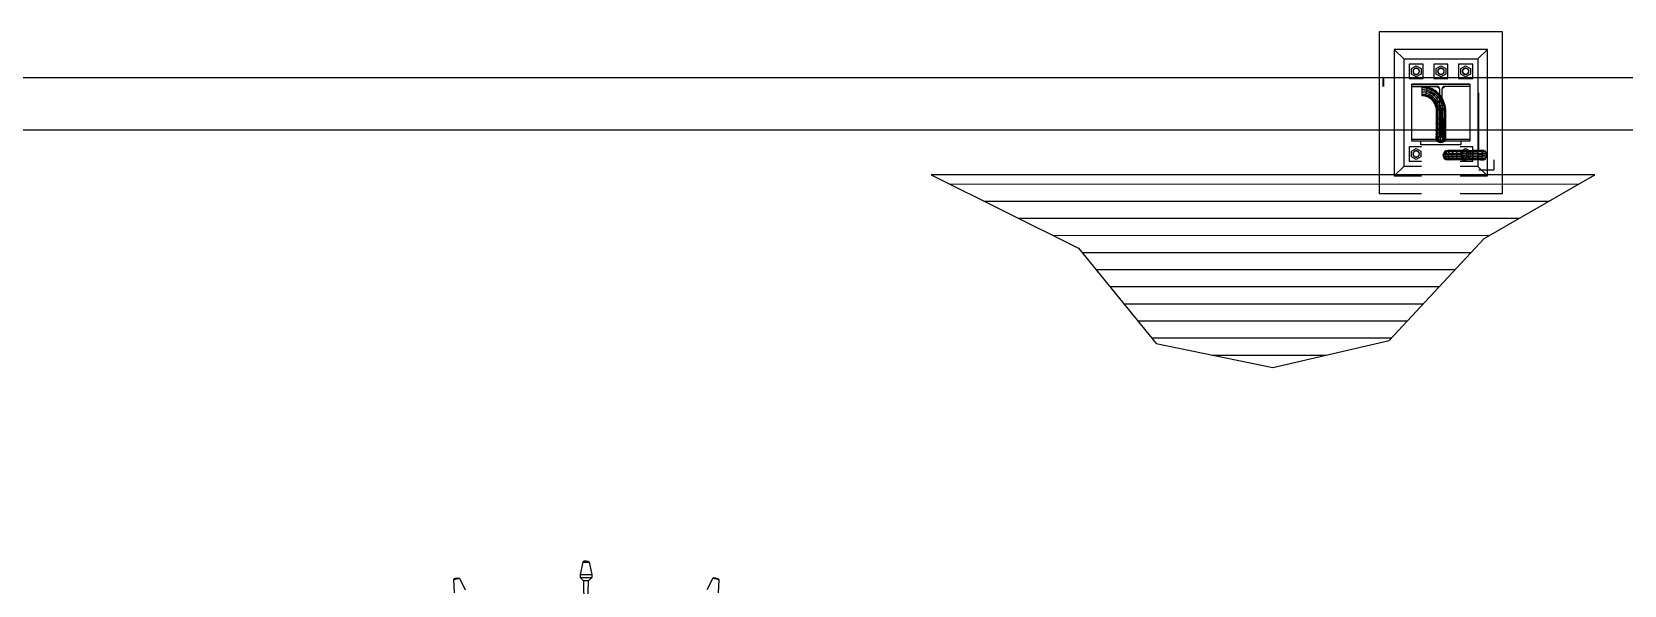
# Model space of a CAD drawing. Header units: metres. Extents: x 0 to 63075, y 0 to 44550.
# Drawn here: x 50951 to 52209, y 42025 to 42462 of the extents above; entities that cross this region are included whole.
import ezdxf

# ---------------------------------------------------------------- set-up
doc = ezdxf.new("R2010")
doc.units = ezdxf.units.M
doc.header["$LTSCALE"] = 75
for name, color, linetype in [('GSB', 7, 'Continuous'), ('ML6', 1, 'Continuous'), ('SDM', 7, 'Continuous'), ('SL1', 8, 'Continuous')]:
    doc.layers.add(name, color=color, linetype=linetype)
doc.styles.add('ROMANS', font='ROMANS.SHX')
doc.dimstyles.new('75___1-75', dxfattribs={"dimscale": 75, "dimtxt": 2.5, "dimasz": 2, "dimexe": 1.5, "dimexo": 1, "dimgap": 0.5, "dimtad": 1, "dimdec": 0, "dimzin": 12, "dimtxsty": 'ROMANS', "dimcen": 0, "dimclrd": 256, "dimclre": 256, "dimclrt": 3, "dimazin": 3, "dimtfac": 1, "dimtdec": 0, "dimtmove": 0, "dimatfit": 0, "dimfxl": 1, "dimlwd": -1, "dimlwe": -1, "dimarcsym": 0})

# ---------------------------------------------------------------- blocks, each defined once
blk = doc.blocks.new('A$C6bae614f')
at = {"layer": 'SL1'}
h = blk.add_hatch(dxfattribs=at)
h.set_pattern_fill('_USER', color=256, scale=90, angle=-0.00187, style=0, pattern_type=0)
h.set_pattern_definition([(359.99813, (326091.565, -12068.16), (0.00294, 90), [])])
h.paths.add_polyline_path([(361681, 56828.2), (358187, 56828.3), (358962.4, 56441.6), (359371.2, 55939.7), (359986.2, 55813.8), (360598.6, 55956.4), (361098, 56493.4)])
for p, q in [((361195.5, 57579.7), (360545.5, 57579.7)), ((360545.5, 57579.7), (360545.5, 56729.7)), ((361195.5, 56729.7), (361195.5, 57579.7)), ((360675.5, 57437.2), (360625.5, 57487.2)), ((361115.5, 57487.2), (360625.5, 57487.2)), ((360625.5, 57487.2), (360625.5, 56822.2)), ((360675.5, 57437.2), (360675.5, 56872.2)), ((360675.5, 57437.2), (361065.5, 57437.2)), ((361115.5, 57487.2), (361065.5, 57437.2)), ((361065.5, 57437.2), (361065.5, 56872.2)), ((361115.5, 56822.2), (361115.5, 57487.2)), ((349170.6, 57339.8), (379580.6, 57339.8)), ((360703, 57409.7), (360703, 57334.7)), ((360778, 57409.7), (360703, 57409.7)), ((360715.1, 57386.9), (360740.5, 57401.6)), ((360715.1, 57357.5), (360715.1, 57386.9)), ((360740.5, 57342.8), (360715.1, 57357.5)), ((360725.5, 57379.4), (360723.9, 57372.2)), ((360723.9, 57372.2), (360725.5, 57365)), ((360730.1, 57385.2), (360725.5, 57379.4)), ((360725.5, 57365), (360730.1, 57359.2)), ((360736.8, 57388.4), (360730.1, 57385.2)), ((360730.1, 57359.2), (360736.8, 57355.9)), ((360744.2, 57388.4), (360736.8, 57388.4)), ((360736.8, 57355.9), (360744.2, 57355.9)), ((360740.5, 57401.6), (360766, 57386.9)), ((360766, 57357.5), (360740.5, 57342.8)), ((360750.9, 57385.2), (360744.2, 57388.4)), ((360744.2, 57355.9), (360750.9, 57359.2)), ((360755.5, 57379.4), (360750.9, 57385.2)), ((360750.9, 57359.2), (360755.5, 57365)), ((360757.2, 57372.2), (360755.5, 57379.4)), ((360755.5, 57365), (360757.2, 57372.2)), ((360766, 57386.9), (360766, 57357.5)), ((360778, 57334.7), (360778, 57409.7)), ((360833, 57409.7), (360833, 57334.7)), ((360908, 57409.7), (360833, 57409.7)), ((360845.1, 57386.9), (360870.5, 57401.6)), ((360845.1, 57357.5), (360845.1, 57386.9)), ((360870.5, 57342.8), (360845.1, 57357.5)), ((360855.5, 57379.4), (360853.9, 57372.2)), ((360853.9, 57372.2), (360855.5, 57364.9)), ((360860.1, 57385.2), (360855.5, 57379.4)), ((360855.5, 57364.9), (360860.1, 57359.1)), ((360866.8, 57388.4), (360860.1, 57385.2)), ((360860.1, 57359.1), (360866.8, 57355.9)), ((360874.2, 57388.4), (360866.8, 57388.4)), ((360866.8, 57355.9), (360874.2, 57355.9)), ((360870.5, 57401.6), (360896, 57386.9)), ((360896, 57357.5), (360870.5, 57342.8)), ((360880.9, 57385.2), (360874.2, 57388.4)), ((360874.2, 57355.9), (360880.9, 57359.1)), ((360885.5, 57379.4), (360880.9, 57385.2)), ((360880.9, 57359.1), (360885.5, 57364.9)), ((360887.2, 57372.2), (360885.5, 57379.4)), ((360885.5, 57364.9), (360887.2, 57372.2)), ((360896, 57386.9), (360896, 57357.5)), ((360908, 57334.7), (360908, 57409.7)), ((360963, 57409.7), (360963, 57334.7)), ((361038, 57409.7), (360963, 57409.7)), ((360975.1, 57386.9), (361000.5, 57401.5)), ((360975.1, 57357.5), (360975.1, 57386.9)), ((361000.5, 57342.8), (360975.1, 57357.5)), ((360985.5, 57379.4), (360983.9, 57372.2)), ((360983.9, 57372.2), (360985.5, 57364.9)), ((360990.1, 57385.2), (360985.5, 57379.4)), ((360985.5, 57364.9), (360990.1, 57359.1)), ((360996.8, 57388.4), (360990.1, 57385.2)), ((360990.1, 57359.1), (360996.8, 57355.9)), ((361004.2, 57388.4), (360996.8, 57388.4)), ((360996.8, 57355.9), (361004.2, 57355.9)), ((361000.5, 57401.5), (361026, 57386.9)), ((361026, 57357.5), (361000.5, 57342.8)), ((361010.9, 57385.2), (361004.2, 57388.4)), ((361004.2, 57355.9), (361010.9, 57359.1)), ((361015.5, 57379.4), (361010.9, 57385.2)), ((361010.9, 57359.1), (361015.5, 57364.9)), ((361017.2, 57372.2), (361015.5, 57379.4)), ((361015.5, 57364.9), (361017.2, 57372.2)), ((361026, 57386.9), (361026, 57357.5)), ((361038, 57334.7), (361038, 57409.7)), ((360564.2, 57331.7), (360564.2, 57292.6)), ((360570.5, 57331.7), (360564.2, 57331.7)), ((360570.5, 57292.6), (360570.5, 57331.7)), ((360703, 57334.7), (360778, 57334.7)), ((360717.5, 57304.2), (361023.5, 57304.2)), ((360717.5, 57005.2), (360717.5, 57304.2)), ((361023.5, 57304.2), (360717.5, 57304.2)), ((360850, 57293.2), (360717.5, 57293.2)), ((360717.5, 57293.2), (360850, 57293.2)), ((360798.2, 57289.5), (360770.5, 57292.6)), ((360770.5, 57292.6), (360770.5, 57290.7)), ((360797.8, 57287.7), (360770.5, 57290.7)), ((360770.5, 57290.7), (360770.5, 57285.4)), ((360770.5, 57285.4), (360770.5, 57277.5)), ((360796.6, 57282.5), (360770.5, 57285.4)), ((360770.5, 57277.5), (360794.9, 57274.8)), ((360770.5, 57277.5), (360770.5, 57268.2)), ((360792.8, 57265.7), (360770.5, 57268.2)), ((360770.5, 57268.2), (360770.5, 57258.8)), ((360790.7, 57256.6), (360770.5, 57258.8)), ((360770.5, 57258.8), (360770.5, 57250.9)), ((360770.5, 57250.9), (360770.5, 57245.6)), ((360788.9, 57248.9), (360770.5, 57250.9)), ((360790.7, 57256.6), (360788.9, 57248.9)), ((360792.8, 57265.7), (360790.7, 57256.6)), ((360809.9, 57249.9), (360790.7, 57256.6)), ((360794.9, 57274.8), (360792.8, 57265.7)), ((360813.9, 57258.3), (360792.8, 57265.7)), ((360796.6, 57282.5), (360794.9, 57274.8)), ((360794.9, 57274.8), (360818, 57266.7)), ((360797.8, 57287.7), (360796.6, 57282.5)), ((360821.4, 57273.8), (360796.6, 57282.5)), ((360798.2, 57289.5), (360797.8, 57287.7)), ((360823.7, 57278.6), (360797.8, 57287.7)), ((360824.5, 57280.3), (360798.2, 57289.5)), ((360813.9, 57258.3), (360809.9, 57249.9)), ((360818, 57266.7), (360813.9, 57258.3)), ((360832.9, 57246.4), (360813.9, 57258.3)), ((360821.4, 57273.8), (360818, 57266.7)), ((360818, 57266.7), (360838.7, 57253.7)), ((360823.7, 57278.6), (360821.4, 57273.8)), ((360843.6, 57259.9), (360821.4, 57273.8)), ((360824.5, 57280.3), (360823.7, 57278.6)), ((360846.9, 57264), (360823.7, 57278.6)), ((360848.1, 57265.4), (360824.5, 57280.3)), ((360838.7, 57253.7), (360832.9, 57246.4)), ((360833, 57334.7), (360908, 57334.7)), ((360843.6, 57259.9), (360838.7, 57253.7)), ((360838.7, 57253.7), (360856, 57236.4)), ((360846.9, 57264), (360843.6, 57259.9)), ((360862.2, 57241.3), (360843.6, 57259.9)), ((360848.1, 57265.4), (360846.9, 57264)), ((360866.3, 57244.6), (360846.9, 57264)), ((360867.8, 57245.7), (360848.1, 57265.4)), ((360865, 57278.2), (360850, 57293.2)), ((360865, 57278.2), (360850, 57293.2)), ((360865, 57031.2), (360865, 57278.2)), ((360891, 57293.2), (360876, 57278.2)), ((360876, 57278.2), (360891, 57293.2)), ((360876, 57278.2), (360876, 57031.2)), ((361023.5, 57293.2), (360891, 57293.2)), ((361023.5, 57293.2), (360891, 57293.2)), ((360963, 57334.7), (361038, 57334.7)), ((361023.5, 57304.2), (361023.5, 57005.2)), ((361070.5, 56955.3), (361070.5, 57258.2)), ((360770.5, 57245.6), (360770.5, 57243.8)), ((360787.8, 57243.7), (360770.5, 57245.6)), ((360787.3, 57241.9), (360770.5, 57243.8)), ((360787.8, 57243.7), (360787.3, 57241.9)), ((360803.3, 57236.3), (360787.3, 57241.9)), ((360788.9, 57248.9), (360787.8, 57243.7)), ((360804.1, 57238), (360787.8, 57243.7)), ((360806.4, 57242.7), (360788.9, 57248.9)), ((360804.1, 57238), (360803.3, 57236.3)), ((360817.7, 57227.3), (360803.3, 57236.3)), ((360806.4, 57242.7), (360804.1, 57238)), ((360818.8, 57228.7), (360804.1, 57238)), ((360809.9, 57249.9), (360806.4, 57242.7)), ((360822.1, 57232.9), (360806.4, 57242.7)), ((360827.1, 57239.1), (360809.9, 57249.9)), ((360818.8, 57228.7), (360817.7, 57227.3)), ((360829.6, 57215.3), (360817.7, 57227.3)), ((360822.1, 57232.9), (360818.8, 57228.7)), ((360831.1, 57216.5), (360818.8, 57228.7)), ((360827.1, 57239.1), (360822.1, 57232.9)), ((360835.2, 57219.8), (360822.1, 57232.9)), ((360832.9, 57246.4), (360827.1, 57239.1)), ((360841.4, 57224.7), (360827.1, 57239.1)), ((360831.1, 57216.5), (360829.6, 57215.3)), ((360838.6, 57201), (360829.6, 57215.3)), ((360835.2, 57219.8), (360831.1, 57216.5)), ((360840.3, 57201.8), (360831.1, 57216.5)), ((360848.7, 57230.5), (360832.9, 57246.4)), ((360841.4, 57224.7), (360835.2, 57219.8)), ((360845.1, 57204.1), (360835.2, 57219.8)), ((360840.3, 57201.8), (360838.6, 57201)), ((360844.2, 57185), (360838.6, 57201)), ((360845.1, 57204.1), (360840.3, 57201.8)), ((360846, 57185.4), (360840.3, 57201.8)), ((360848.7, 57230.5), (360841.4, 57224.7)), ((360852.2, 57207.5), (360841.4, 57224.7)), ((360846, 57185.4), (360844.2, 57185)), ((360844.2, 57185), (360846.1, 57168.2)), ((360852.2, 57207.5), (360845.1, 57204.1)), ((360851.2, 57186.6), (360845.1, 57204.1)), ((360851.2, 57186.6), (360846, 57185.4)), ((360846, 57185.4), (360848, 57168.2)), ((360846.1, 57168.2), (360846.1, 57020.9)), ((360894.9, 57168.2), (360846.1, 57168.2)), ((360848, 57022.4), (360848, 57168.2)), ((360856, 57236.4), (360848.7, 57230.5)), ((360860.6, 57211.6), (360848.7, 57230.5)), ((360858.9, 57188.4), (360851.2, 57186.6)), ((360851.2, 57186.6), (360853.3, 57168.2)), ((360860.6, 57211.6), (360852.2, 57207.5)), ((360858.9, 57188.4), (360852.2, 57207.5)), ((360853.3, 57006.6), (360853.3, 57168.2)), ((360862.2, 57241.3), (360856, 57236.4)), ((360856, 57236.4), (360869, 57215.6)), ((360868, 57190.4), (360858.9, 57188.4)), ((360858.9, 57188.4), (360861.2, 57168.2)), ((360869, 57215.6), (360860.6, 57211.6)), ((360868, 57190.4), (360860.6, 57211.6)), ((360861.2, 57001.5), (360861.2, 57168.2)), ((360866.3, 57244.6), (360862.2, 57241.3)), ((360876.2, 57219.1), (360862.2, 57241.3)), ((360867.8, 57245.7), (360866.3, 57244.6)), ((360880.9, 57221.4), (360866.3, 57244.6)), ((360882.6, 57222.2), (360867.8, 57245.7)), ((360877.1, 57192.5), (360868, 57190.4)), ((360870.5, 57168.2), (360868, 57190.4)), ((360876.2, 57219.1), (360869, 57215.6)), ((360869, 57215.6), (360877.1, 57192.5)), ((360870.5, 57168.2), (360870.5, 57120.9)), ((360880.9, 57221.4), (360876.2, 57219.1)), ((360884.8, 57194.3), (360876.2, 57219.1)), ((360884.8, 57194.3), (360877.1, 57192.5)), ((360877.1, 57192.5), (360879.9, 57168.2)), ((360879.9, 57120.9), (360879.9, 57168.2)), ((360882.6, 57222.2), (360880.9, 57221.4)), ((360890, 57195.4), (360880.9, 57221.4)), ((360891.8, 57195.9), (360882.6, 57222.2)), ((360890, 57195.4), (360884.8, 57194.3)), ((360884.8, 57194.3), (360887.8, 57168.2)), ((360887.8, 57006.6), (360887.8, 57168.2)), ((360891.8, 57195.9), (360890, 57195.4)), ((360890, 57195.4), (360893.1, 57168.2)), ((360891.8, 57195.9), (360894.9, 57168.2)), ((360893.1, 57014.3), (360893.1, 57168.2)), ((360894.9, 57168.2), (360894.9, 57020.9)), ((360894.9, 57120.9), (360846.1, 57120.9)), ((360848, 57096.6), (360846.1, 57098.7)), ((360853.3, 57094.8), (360848, 57096.6)), ((360861.2, 57093.7), (360853.3, 57094.8)), ((360870.5, 57093.2), (360861.2, 57093.7)), ((360870.5, 56996.5), (360870.5, 57120.9)), ((360879.9, 57093.7), (360870.5, 57093.2)), ((360879.9, 57120.9), (360879.9, 56998.4)), ((360887.8, 57094.8), (360879.9, 57093.7)), ((360893.1, 57096.6), (360887.8, 57094.8)), ((360894.9, 57098.7), (360893.1, 57096.6)), ((349470.6, 57064.3), (379299.6, 57064.3)), ((360717.5, 57016.2), (360850, 57016.2)), ((361023.5, 57005.2), (360717.5, 57005.2)), ((360765.5, 56986.2), (360765.5, 57005.2)), ((360848, 57073.5), (360846.1, 57077.5)), ((360848, 57052.8), (360846.1, 57058.6)), ((360848, 57035.4), (360846.1, 57042.7)), ((360848, 57022.4), (360846.1, 57030.8)), ((360848, 57014.3), (360846.1, 57023.4)), ((360848, 57011.6), (360846.1, 57020.9)), ((360853.3, 57070), (360848, 57073.5)), ((360853.3, 57047.8), (360848, 57052.8)), ((360853.3, 57029.2), (360848, 57035.4)), ((360848, 57014.3), (360848, 57022.4)), ((360853.3, 57015.3), (360848, 57022.4)), ((360853.3, 57006.6), (360848, 57014.3)), ((360848, 57014.3), (360848, 57011.6)), ((360853.3, 57003.7), (360848, 57011.6)), ((360850, 57016.2), (360865, 57031.2)), ((360861.2, 57067.8), (360853.3, 57070)), ((360861.2, 57044.5), (360853.3, 57047.8)), ((360861.2, 57025.1), (360853.3, 57029.2)), ((360861.2, 57010.5), (360853.3, 57015.3)), ((360853.3, 57006.6), (360853.3, 57003.7)), ((360861.2, 57001.5), (360853.3, 57006.6)), ((360861.2, 56998.4), (360853.3, 57003.7)), ((360870.5, 57066.9), (360861.2, 57067.8)), ((360870.5, 57043.4), (360861.2, 57044.5)), ((360870.5, 57023.7), (360861.2, 57025.1)), ((360870.5, 57008.8), (360861.2, 57010.5)), ((360870.5, 56999.6), (360861.2, 57001.5)), ((360861.2, 57001.5), (360861.2, 56998.4)), ((360879.9, 57067.8), (360870.5, 57066.9)), ((360879.9, 57044.5), (360870.5, 57043.4)), ((360879.9, 57025.1), (360870.5, 57023.7)), ((360879.9, 57010.5), (360870.5, 57008.8)), ((360879.9, 57001.5), (360870.5, 56999.6)), ((360876, 57031.2), (360891, 57016.2)), ((360887.8, 57070), (360879.9, 57067.8)), ((360887.8, 57047.8), (360879.9, 57044.5)), ((360887.8, 57029.2), (360879.9, 57025.1)), ((360887.8, 57015.3), (360879.9, 57010.5)), ((360887.8, 57006.6), (360879.9, 57001.5)), ((360887.8, 57003.7), (360879.9, 56998.4)), ((360893.1, 57073.5), (360887.8, 57070)), ((360893.1, 57052.8), (360887.8, 57047.8)), ((360893.1, 57035.4), (360887.8, 57029.2)), ((360893.1, 57022.4), (360887.8, 57015.3)), ((360893.1, 57014.3), (360887.8, 57006.6)), ((360893.1, 57011.6), (360887.8, 57003.7)), ((360887.8, 57006.6), (360887.8, 57003.7)), ((360891, 57016.2), (361023.5, 57016.2)), ((360894.9, 57077.5), (360893.1, 57073.5)), ((360894.9, 57058.6), (360893.1, 57052.8)), ((360894.9, 57042.7), (360893.1, 57035.4)), ((360894.9, 57030.8), (360893.1, 57022.4)), ((360893.1, 57014.3), (360894.9, 57023.4)), ((360894.9, 57020.9), (360893.1, 57011.6)), ((360893.1, 57011.6), (360893.1, 57014.3)), ((360894.7, 57022.2), (360894.9, 57020.9)), ((360975.5, 57005.2), (360975.5, 56986.2)), ((360703, 56974.7), (360703, 56899.7)), ((360769, 56974.7), (360703, 56974.7)), ((360715.1, 56951.9), (360740.5, 56966.6)), ((360715.1, 56922.5), (360715.1, 56951.9)), ((360740.5, 56907.8), (360715.1, 56922.5)), ((360725.5, 56944.4), (360723.8, 56937.2)), ((360723.8, 56937.2), (360725.5, 56930)), ((360730.1, 56950.2), (360725.5, 56944.4)), ((360725.5, 56930), (360730.1, 56924.2)), ((360736.8, 56953.4), (360730.1, 56950.2)), ((360730.1, 56924.2), (360736.8, 56920.9)), ((360744.2, 56953.4), (360736.8, 56953.4)), ((360736.8, 56920.9), (360744.2, 56920.9)), ((360740.5, 56966.6), (360765.9, 56951.9)), ((360765.9, 56922.5), (360740.5, 56907.8)), ((360750.9, 56950.2), (360744.2, 56953.4)), ((360744.2, 56920.9), (360750.9, 56924.2)), ((360755.5, 56944.4), (360750.9, 56950.2)), ((360750.9, 56924.2), (360755.5, 56930)), ((360757.2, 56937.2), (360755.5, 56944.4)), ((360755.5, 56930), (360757.2, 56937.2)), ((360975.5, 56986.2), (360765.5, 56986.2)), ((360765.9, 56951.9), (360765.9, 56922.5)), ((360870.5, 56996.5), (360861.2, 56998.4)), ((360879.9, 56998.4), (360870.5, 56996.5)), ((360883.5, 56940.3), (360881.6, 56930.9)), ((360881.6, 56930.9), (360883.5, 56921.6)), ((360884.7, 56930.9), (360881.6, 56930.9)), ((360888.8, 56948.2), (360883.5, 56940.3)), ((360886.5, 56940.3), (360883.5, 56940.3)), ((360883.5, 56921.6), (360888.7, 56913.7)), ((360886.5, 56921.6), (360883.5, 56921.6)), ((360886.5, 56940.3), (360884.7, 56930.9)), ((360884.7, 56930.9), (360886.5, 56921.6)), ((360893.9, 56930.9), (360884.7, 56930.9)), ((360891.7, 56948.2), (360886.5, 56940.3)), ((360886.5, 56940.3), (360895.6, 56940.3)), ((360886.5, 56921.6), (360891.7, 56913.7)), ((360895.6, 56921.6), (360886.5, 56921.6)), ((360896.7, 56953.5), (360888.8, 56948.2)), ((360891.7, 56948.2), (360888.8, 56948.2)), ((360899.4, 56953.5), (360891.7, 56948.2)), ((360900.4, 56948.2), (360891.7, 56948.2)), ((360895.6, 56940.3), (360893.9, 56930.9)), ((360908.7, 56930.9), (360893.9, 56930.9)), ((360893.9, 56930.9), (360895.6, 56921.6)), ((360900.4, 56948.2), (360895.6, 56940.3)), ((360895.6, 56940.3), (360910.2, 56940.3)), ((360895.6, 56921.6), (360900.4, 56913.7)), ((360910.2, 56921.6), (360895.6, 56921.6)), ((360906, 56955.3), (360896.7, 56953.5)), ((360899.4, 56953.5), (360896.7, 56953.5)), ((360908.5, 56955.3), (360899.4, 56953.5)), ((360907.5, 56953.5), (360899.4, 56953.5)), ((360907.5, 56953.5), (360900.4, 56948.2)), ((360914.3, 56948.2), (360900.4, 56948.2)), ((360908.5, 56955.3), (360906, 56955.3)), ((360915.9, 56955.3), (360907.5, 56953.5)), ((360920.5, 56953.5), (360907.5, 56953.5)), ((360915.9, 56955.3), (360908.5, 56955.3)), ((360910.2, 56940.3), (360908.7, 56930.9)), ((360928.4, 56930.9), (360908.7, 56930.9)), ((360908.7, 56930.9), (360910.2, 56921.6)), ((360914.3, 56948.2), (360910.2, 56940.3)), ((360910.2, 56940.3), (360929.6, 56940.3)), ((360910.2, 56921.6), (360914.3, 56913.7)), ((360929.6, 56921.6), (360910.2, 56921.6)), ((360920.5, 56953.5), (360914.3, 56948.2)), ((360932.9, 56948.2), (360914.3, 56948.2)), ((360927.8, 56955.3), (360915.9, 56955.3)), ((360927.8, 56955.3), (360920.5, 56953.5)), ((360937.8, 56953.5), (360920.5, 56953.5)), ((360943.7, 56955.3), (360927.8, 56955.3)), ((360929.6, 56940.3), (360928.4, 56930.9)), ((360928.4, 56930.9), (360929.6, 56921.6)), ((360952, 56930.9), (360928.4, 56930.9)), ((360932.9, 56948.2), (360929.6, 56940.3)), ((360929.6, 56940.3), (360952.8, 56940.3)), ((360929.6, 56921.6), (360932.9, 56913.7)), ((360952.8, 56921.6), (360929.6, 56921.6)), ((360937.8, 56953.5), (360932.9, 56948.2)), ((360955.1, 56948.2), (360932.9, 56948.2)), ((360943.7, 56955.3), (360937.8, 56953.5)), ((360958.6, 56953.5), (360937.8, 56953.5)), ((360962.6, 56955.3), (360943.7, 56955.3)), ((360952.8, 56940.3), (360952, 56930.9)), ((360978.3, 56930.9), (360952, 56930.9)), ((360952, 56930.9), (360952.8, 56921.6)), ((360955.1, 56948.2), (360952.8, 56940.3)), ((360952.8, 56940.3), (360978.7, 56940.3)), ((360978.7, 56921.6), (360952.8, 56921.6)), ((360952.8, 56921.6), (360955.1, 56913.7)), ((360958.6, 56953.5), (360955.1, 56948.2)), ((360979.9, 56948.2), (360955.1, 56948.2)), ((360962.6, 56955.3), (360958.6, 56953.5)), ((360981.7, 56953.5), (360958.6, 56953.5)), ((360983.8, 56955.3), (360962.6, 56955.3)), ((361038, 56974.7), (360972, 56974.7)), ((360975.1, 56951.9), (361000.5, 56966.5)), ((360975.1, 56922.5), (360975.1, 56951.9)), ((361000.5, 56907.8), (360975.1, 56922.5)), ((360978.7, 56940.3), (360978.3, 56930.9)), ((360978.3, 56930.9), (360978.7, 56921.6)), ((360978.3, 56930.9), (361006, 56930.9)), ((360979.9, 56948.2), (360978.7, 56940.3)), ((360978.7, 56940.3), (361006, 56940.3)), ((360978.7, 56921.6), (361006, 56921.6)), ((360978.7, 56921.6), (360979.9, 56913.7)), ((360981.7, 56953.5), (360979.9, 56948.2)), ((360979.9, 56948.2), (361006, 56948.2)), ((360983.8, 56955.3), (360981.7, 56953.5)), ((360981.7, 56953.5), (361006, 56953.5)), ((361006, 56955.3), (360983.8, 56955.3)), ((360985.5, 56944.4), (360983.8, 56937.2)), ((360983.8, 56937.2), (360985.5, 56929.9)), ((360990.1, 56950.2), (360985.5, 56944.4)), ((360985.5, 56929.9), (360990.1, 56924.1)), ((360996.8, 56953.4), (360990.1, 56950.2)), ((360990.1, 56924.1), (360996.8, 56920.9)), ((361004.2, 56953.4), (360996.8, 56953.4)), ((360996.8, 56920.9), (361004.2, 56920.9)), ((361000.5, 56966.5), (361025.9, 56951.9)), ((361025.9, 56922.5), (361000.5, 56907.8)), ((361010.9, 56950.2), (361004.2, 56953.4)), ((361004.2, 56920.9), (361010.9, 56924.1)), ((361006, 56955.3), (361039.1, 56955.3)), ((361006, 56955.3), (361006, 56953.5)), ((361039.1, 56953.5), (361006, 56953.5)), ((361006, 56953.5), (361006, 56948.2)), ((361006, 56948.2), (361006, 56940.3)), ((361039.1, 56948.2), (361006, 56948.2)), ((361039.1, 56940.3), (361006, 56940.3)), ((361006, 56940.3), (361006, 56930.9)), ((361006, 56930.9), (361006, 56921.6)), ((361039.1, 56930.9), (361006, 56930.9)), ((361039.1, 56921.6), (361006, 56921.6)), ((361006, 56921.6), (361006, 56913.7)), ((361015.5, 56944.4), (361010.9, 56950.2)), ((361010.9, 56924.1), (361015.5, 56929.9)), ((361017.2, 56937.2), (361015.5, 56944.4)), ((361015.5, 56929.9), (361017.2, 56937.2)), ((361025.9, 56951.9), (361025.9, 56922.5)), ((361038, 56899.7), (361038, 56974.7)), ((361059.3, 56955.3), (361039.1, 56955.3)), ((361039.1, 56955.3), (361039.1, 56953.5)), ((361061.1, 56953.5), (361039.1, 56953.5)), ((361039.1, 56953.5), (361039.1, 56948.2)), ((361039.1, 56948.2), (361039.1, 56940.3)), ((361062.7, 56948.2), (361039.1, 56948.2)), ((361039.1, 56940.3), (361039.1, 56930.9)), ((361063.8, 56940.3), (361039.1, 56940.3)), ((361039.1, 56930.9), (361039.1, 56921.6)), ((361064.2, 56930.9), (361039.1, 56930.9)), ((361039.1, 56921.6), (361039.1, 56913.7)), ((361063.8, 56921.6), (361039.1, 56921.6)), ((361059.3, 56955.3), (361061.1, 56953.5)), ((361078.6, 56955.3), (361059.3, 56955.3)), ((361061.1, 56953.5), (361062.7, 56948.2)), ((361082.3, 56953.5), (361061.1, 56953.5)), ((361085.4, 56948.2), (361062.7, 56948.2)), ((361062.7, 56948.2), (361063.8, 56940.3)), ((361063.8, 56921.6), (361062.7, 56913.7)), ((361063.8, 56940.3), (361064.2, 56930.9)), ((361063.8, 56940.3), (361087.5, 56940.3)), ((361064.2, 56930.9), (361063.8, 56921.6)), ((361087.5, 56921.6), (361063.8, 56921.6)), ((361088.2, 56930.9), (361064.2, 56930.9)), ((361096.3, 56955.3), (361078.6, 56955.3)), ((361078.6, 56955.3), (361082.3, 56953.5)), ((361082.3, 56953.5), (361101.6, 56953.5)), ((361082.3, 56953.5), (361085.4, 56948.2)), ((361085.4, 56948.2), (361087.5, 56940.3)), ((361085.4, 56948.2), (361106.1, 56948.2)), ((361087.5, 56921.6), (361085.4, 56913.7)), ((361087.5, 56940.3), (361088.2, 56930.9)), ((361087.5, 56940.3), (361109.2, 56940.3)), ((361088.2, 56930.9), (361087.5, 56921.6)), ((361087.5, 56921.6), (361109.2, 56921.6)), ((361088.2, 56930.9), (361110.2, 56930.9)), ((361096.3, 56955.3), (361101.6, 56953.5)), ((361101.6, 56953.5), (361106.1, 56948.2)), ((361106.1, 56948.2), (361109.2, 56940.3)), ((361109.2, 56921.6), (361106.1, 56913.7)), ((361109.2, 56940.3), (361110.2, 56930.9)), ((361110.2, 56930.9), (361109.2, 56921.6)), ((360675.5, 56872.2), (360625.5, 56822.2)), ((360769, 56872.2), (360675.5, 56872.2)), ((360703, 56899.7), (360769, 56899.7)), ((360888.7, 56913.7), (360896.7, 56908.4)), ((360891.7, 56913.7), (360888.7, 56913.7)), ((360891.7, 56913.7), (360899.4, 56908.4)), ((360900.4, 56913.7), (360891.7, 56913.7)), ((360896.7, 56908.4), (360906, 56906.5)), ((360899.4, 56908.4), (360896.7, 56908.4)), ((360899.4, 56908.4), (360908.5, 56906.5)), ((360907.5, 56908.4), (360899.4, 56908.4)), ((360900.4, 56913.7), (360907.5, 56908.4)), ((360914.3, 56913.7), (360900.4, 56913.7)), ((360908.5, 56906.5), (360906, 56906.5)), ((360907.5, 56908.4), (360915.9, 56906.5)), ((360920.5, 56908.4), (360907.5, 56908.4)), ((360915.9, 56906.5), (360908.5, 56906.5)), ((360932.9, 56913.7), (360914.3, 56913.7)), ((360914.3, 56913.7), (360920.5, 56908.4)), ((360927.8, 56906.5), (360915.9, 56906.5)), ((360937.8, 56908.4), (360920.5, 56908.4)), ((360920.5, 56908.4), (360927.8, 56906.5)), ((360943.7, 56906.5), (360927.8, 56906.5)), ((360932.9, 56913.7), (360937.8, 56908.4)), ((360955.1, 56913.7), (360932.9, 56913.7)), ((360958.6, 56908.4), (360937.8, 56908.4)), ((360937.8, 56908.4), (360943.7, 56906.5)), ((360962.6, 56906.5), (360943.7, 56906.5)), ((360955.1, 56913.7), (360958.6, 56908.4)), ((360979.9, 56913.7), (360955.1, 56913.7)), ((360958.6, 56908.4), (360962.6, 56906.5)), ((360981.7, 56908.4), (360958.6, 56908.4)), ((360983.8, 56906.5), (360962.6, 56906.5)), ((360972, 56899.7), (361038, 56899.7)), ((361065.5, 56872.2), (360972, 56872.2)), ((360979.9, 56913.7), (361006, 56913.7)), ((360979.9, 56913.7), (360981.7, 56908.4)), ((360981.7, 56908.4), (360983.8, 56906.5)), ((360981.7, 56908.4), (361006, 56908.4)), ((360983.8, 56906.5), (361006, 56906.5)), ((361006, 56913.7), (361006, 56908.4)), ((361039.1, 56913.7), (361006, 56913.7)), ((361039.1, 56908.4), (361006, 56908.4)), ((361006, 56908.4), (361006, 56906.5)), ((361039.1, 56906.5), (361006, 56906.5)), ((361039.1, 56913.7), (361039.1, 56908.4)), ((361062.7, 56913.7), (361039.1, 56913.7)), ((361061.1, 56908.4), (361039.1, 56908.4)), ((361039.1, 56908.4), (361039.1, 56906.5)), ((361059.3, 56906.5), (361039.1, 56906.5)), ((361061.1, 56908.4), (361059.3, 56906.5)), ((361078.6, 56906.5), (361059.3, 56906.5)), ((361062.7, 56913.7), (361061.1, 56908.4)), ((361082.3, 56908.4), (361061.1, 56908.4)), ((361085.4, 56913.7), (361062.7, 56913.7)), ((361115.5, 56822.2), (361065.5, 56872.2)), ((361070.5, 56854.7), (361150.1, 56854.7)), ((361082.3, 56908.4), (361078.6, 56906.5)), ((361078.6, 56906.5), (361096.3, 56906.5)), ((361085.4, 56913.7), (361082.3, 56908.4)), ((361082.3, 56908.4), (361101.6, 56908.4)), ((361085.4, 56913.7), (361106.1, 56913.7)), ((361101.6, 56908.4), (361096.3, 56906.5)), ((361106.1, 56913.7), (361101.6, 56908.4)), ((361150.1, 56906.5), (361150.1, 56854.7)), ((361150.1, 56906.5), (361150.1, 56854.7)), ((360625.5, 56822.2), (360769, 56822.2)), ((360972, 56822.2), (361115.5, 56822.2)), ((360545.5, 56729.7), (360769, 56729.7)), ((360972, 56729.7), (361195.5, 56729.7)), ((356354.1, 54790.9), (356339.9, 54725)), ((356358.7, 54794.9), (356354.1, 54790.9)), ((356354.1, 54790.9), (356366.5, 54790.9)), ((356370.4, 54795.2), (356358.7, 54794.9)), ((356358.7, 54794.9), (356367.6, 54794.9)), ((356366.5, 54790.9), (356386.7, 54790.9)), ((356367.6, 54794.9), (356382.1, 54794.9)), ((356370.4, 54795.2), (356382.1, 54794.9)), ((356382.1, 54794.9), (356386.7, 54790.9)), ((356386.7, 54790.9), (356400.9, 54725)), ((355675.6, 54701.9), (355672.1, 54696.9)), ((355672.1, 54696.9), (355684.1, 54700.1)), ((355672.1, 54696.9), (355675.5, 54629.5)), ((355686.8, 54705.2), (355675.6, 54701.9)), ((355675.6, 54701.9), (355684.1, 54704.2)), ((355684.1, 54704.2), (355698.2, 54707.9)), ((355684.1, 54700.1), (355703.7, 54705.3)), ((355686.8, 54705.2), (355698.2, 54707.9)), ((355698.2, 54707.9), (355703.7, 54705.3)), ((355703.7, 54705.3), (355734.4, 54645.3)), ((356339.9, 54725), (356363, 54725)), ((356339.9, 54725), (356339.9, 54709.2)), ((356339.9, 54709.2), (356363, 54709.2)), ((356355.3, 54693.2), (356339.9, 54709.2)), ((356355.3, 54693.2), (356366.8, 54693.2)), ((356360.2, 54565.1), (356358.1, 54693.2)), ((356363, 54725), (356400.9, 54725)), ((356363, 54709.2), (356401, 54709.2)), ((356366.8, 54693.2), (356385.5, 54693.2)), ((356380.6, 54565.1), (356382.7, 54693.2)), ((356385.5, 54693.2), (356401, 54709.2)), ((356400.9, 54725), (356401, 54709.2)), ((357037.2, 54705.3), (357006.4, 54645.2)), ((357042.7, 54707.9), (357037.2, 54705.3)), ((357049.1, 54702.1), (357037.2, 54705.3)), ((357042.7, 54707.9), (357051.2, 54705.6)), ((357054.1, 54705.2), (357042.7, 54707.9)), ((357068.7, 54696.8), (357049.1, 54702.1)), ((357051.2, 54705.6), (357065.3, 54701.8)), ((357054.1, 54705.2), (357065.3, 54701.8)), ((357065.3, 54701.8), (357068.7, 54696.8)), ((357068.7, 54696.8), (357065.4, 54629.4))]:
    blk.add_line(p, q, dxfattribs=at)
blk.add_lwpolyline([(361681, 56828.2), (358187, 56828.3), (358962.4, 56441.6), (359371.2, 55939.7), (359986.2, 55813.8), (360598.6, 55956.4), (361098, 56493.4)], close=True, dxfattribs=at)
for centre in [(360740.5, 57372.2), (360870.5, 57372.2), (361000.5, 57372.2), (360740.5, 56937.2), (361000.5, 56937.2)]:
    blk.add_circle(centre, 16, dxfattribs=at)
for centre, start, end in [((360849, 57277.2), 359.99609, 89.9981), ((360849, 57277.2), 359.99813, 89.99813), ((360892, 57277.2), 89.9981, 179.99609), ((360892, 57277.2), 89.99813, 179.99813), ((360849, 57032.2), 269.9981, 359.99609), ((360892, 57032.2), 179.99609, 269.9981)]:
    blk.add_arc(centre, 16, start, end, dxfattribs=at)
blk = doc.blocks.new('zw$15D4')
at = {"layer": 'ML6', "xscale": 0.2502808837766805, "yscale": 0.2502808837766805, "zscale": 0.2502808837766805}
blk.add_blockref('A$C6bae614f', (-85544.7, -3177.3), dxfattribs=at)

msp = doc.modelspace()

# ---------------------------------------------------------------- block references
at = {"layer": 'GSB', "xscale": 0.6000000000000068, "yscale": 0.6000000000000068, "zscale": 0.6000000000000068}
msp.add_blockref('zw$15D4', (49200, 35721.6), dxfattribs=at)

# ---------------------------------------------------------------- leaders
at = {"layer": 'SDM'}
msp.add_leader([(51608.3, 37812.1), (59453.1, 42438.7), (62243.4, 42438.7)], dimstyle='75___1-75', override={"dimtad": 0}, dxfattribs=at)

doc.saveas('drawing.dxf')
